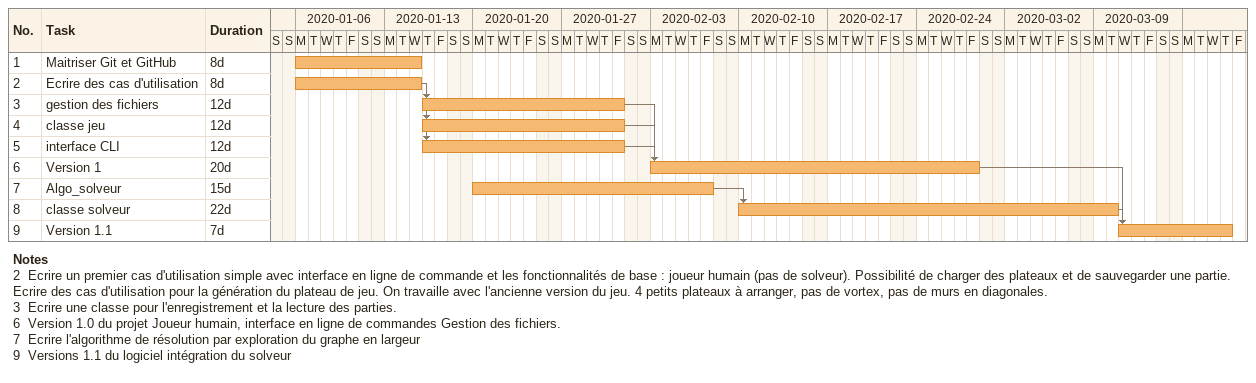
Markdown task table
| ID | Task | Duration | Start | Finish | Predecessors |
|---|---|---|---|---|---|
| 1 | Maitriser Git et GitHub | 8d | 2020-01-06 | 2020-01-15 |  |
| 2 | Ecrire des cas d'utilisation | 8d | 2020-01-06 | 2020-01-15 |  |
| 3 | gestion des fichiers | 12d | 2020-01-16 | 2020-01-31 | 2 |
| 4 | classe jeu | 12d | 2020-01-16 | 2020-01-31 | 2 |
| 5 | interface CLI | 12d | 2020-01-16 | 2020-01-31 | 2 |
| 6 | Version 1 | 20d | 2020-02-03 | 2020-02-28 | 3, 4, 5 |
| 7 | Algo_solveur | 15d | 2020-01-20 | 2020-02-07 |  |
| 8 | classe solveur | 22d | 2020-02-10 | 2020-03-10 | 7 |
| 9 | Version 1.1 | 7d | 2020-03-11 | 2020-03-19 | 6, 8 |

Notes
- 2: Ecrire un premier cas d'utilisation simple avec interface en ligne de commande et les fonctionnalités de base : joueur humain (pas de solveur). Possibilité de charger des plateaux et de sauvegarder une partie. Ecrire des cas d'utilisation pour la génération du plateau de jeu. On travaille avec l'ancienne version du jeu. 4 petits plateaux à arranger, pas de vortex, pas de murs en diagonales.
- 3: Ecrire une classe pour l'enregistrement et la lecture des parties.
- 6: Version 1.0 du projet Joueur humain, interface en ligne de commandes Gestion des fichiers.
- 7: Ecrire l'algorithme de résolution par exploration du graphe en largeur
- 9: Versions 1.1 du logiciel intégration du solveur
